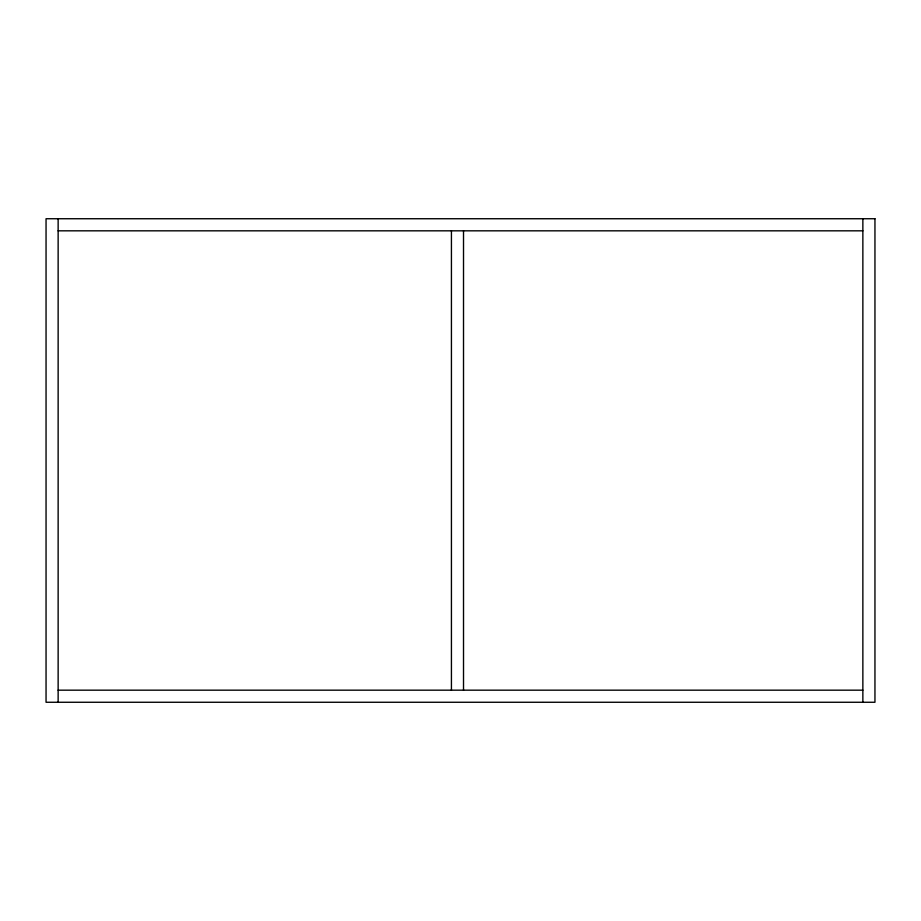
<?xml version="1.0" encoding="UTF-8"?>
<svg xmlns="http://www.w3.org/2000/svg" width="921" height="921" viewBox="0 0 921 921"><rect width="100%" height="100%" fill="white"/><g stroke="black" fill="none" stroke-linecap="round" stroke-linejoin="round"><path stroke-width="1.38" d="M58.138 230.826L862.862 230.826M58.138 690.174L862.862 690.174M862.862 218.738L862.862 702.263M463.516 230.826L463.516 690.174M451.428 230.826L451.428 690.174M58.138 218.738L58.138 702.263M874.95 218.738L46.05 218.738L46.05 702.263L874.95 702.263L874.95 218.738"/></g></svg>
